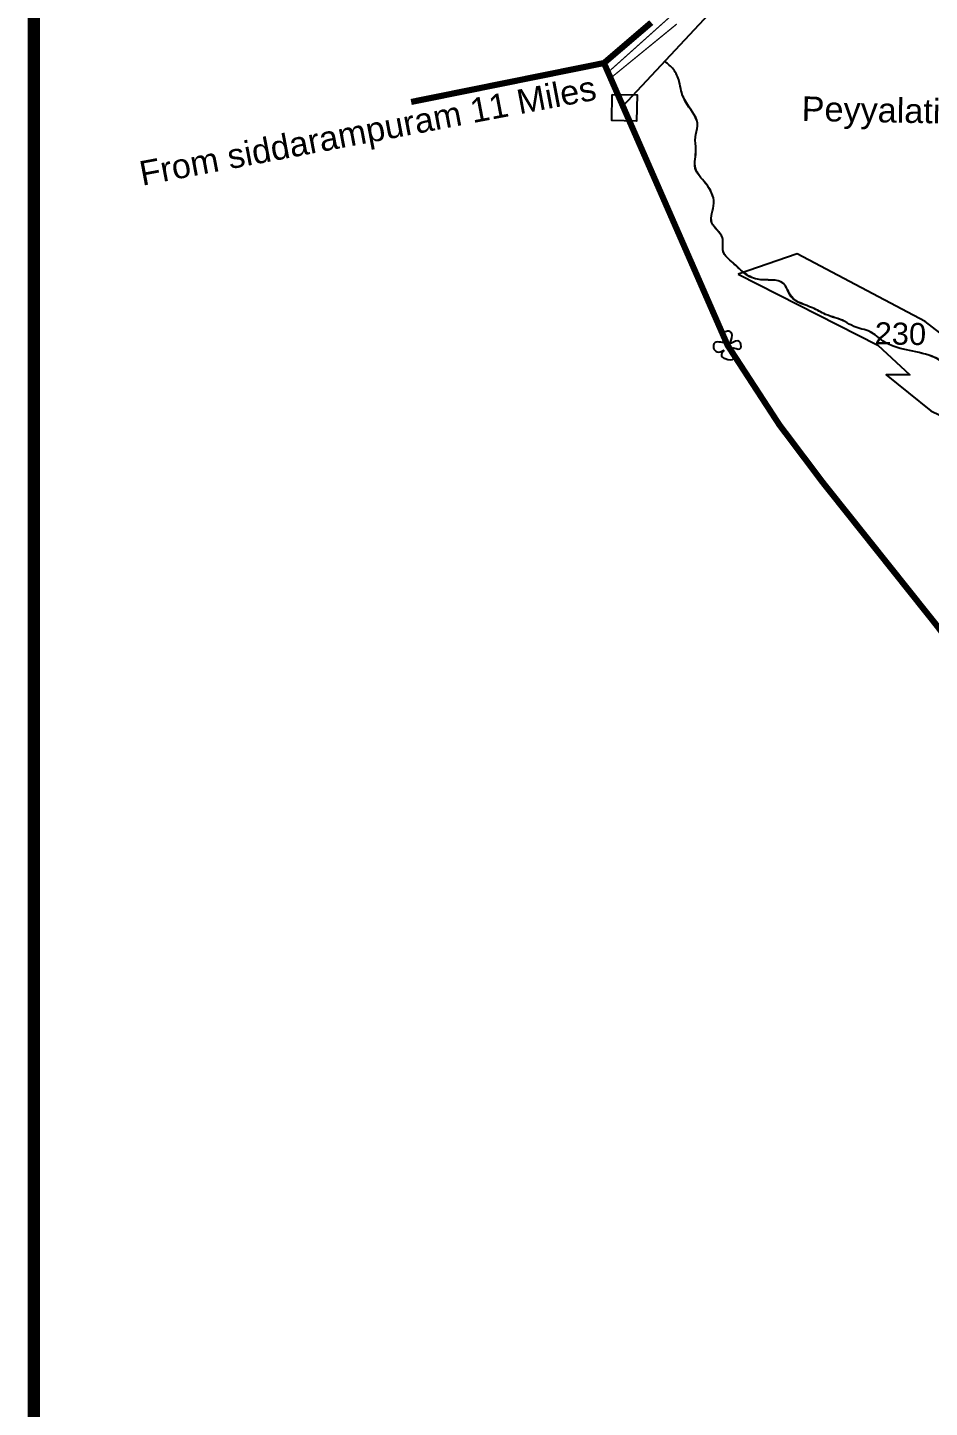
# Model space of a CAD drawing. Header units: feet. Extents: x 179896 to 184839, y 1575469 to 1580427.
# Drawn here: x 179896 to 180632, y 1576436 to 1577563 of the extents above; entities that cross this region are included whole.
import ezdxf
from ezdxf.enums import TextEntityAlignment as Align

# ---------------------------------------------------------------- set-up
doc = ezdxf.new("R2010")
doc.units = ezdxf.units.FT
doc.header["$LTSCALE"] = 15
doc.header["$MEASUREMENT"] = 0
doc.linetypes.add('HIDDEN2', pattern=[0.1875, 0.125, -0.0625])
for name, color, linetype in [('PAPER SIZE', 10, 'Continuous'), ('PLOT', 7, 'Continuous'), ('PLOT NO', 7, 'Continuous'), ('ROADS', 6, 'HIDDEN2'), ('TANKS-STREAM', 4, 'Continuous'), ('TEXT', 1, 'Continuous'), ('VILLAGE STONES', 240, 'Continuous')]:
    doc.layers.add(name, color=color, linetype=linetype)
doc.layers.add('VILLAGE BOUNDRY', color=5, linetype='HIDDEN2', lineweight=100)
doc.styles.get("Standard").update_dxf_attribs({"font": 'arial.ttf'})

msp = doc.modelspace()

# ---------------------------------------------------------------- linework, layer by layer
at = {"layer": 'PAPER SIZE', "color": 5, "const_width": 10}
msp.add_lwpolyline([(179900.8, 1580422.3), (184717.3, 1580422.3), (184717.3, 1575473.9), (179900.8, 1575473.9)], close=True, dxfattribs=at)
at = {"layer": 'PLOT', "lineweight": -2}
for points in [[(180382, 1577498.9), (180526.5, 1577653.9), (180647.6, 1577711.4), (180653.7, 1577735.9)], [(180382, 1577498.9), (180526.5, 1577653.9), (180647.6, 1577711.4), (180653.7, 1577735.9)], [(180476.1, 1577361.7), (180590.2, 1577303.7), (180616.4, 1577279.5), (180597.1, 1577279.6), (180633.5, 1577250), (180728.9, 1577204), (180743.5, 1577234.6), (180628.9, 1577323.1), (180524.2, 1577378.2), (180476.1, 1577361.7)], [(180476.1, 1577361.6), (180590.1, 1577303.7), (180616.4, 1577279.4), (180597, 1577279.5), (180633.4, 1577250), (180728.9, 1577204), (180743.4, 1577234.5), (180628.9, 1577323), (180524.2, 1577378.2), (180476.1, 1577361.6)]]:
    msp.add_lwpolyline(points, dxfattribs=at)
at = {"layer": 'ROADS', "lineweight": -2, "ltscale": 10, "const_width": 1}
for points in [[(180369.8, 1577526.6), (180465.5, 1577612.4)], [(180425.9, 1577566.1), (180371.9, 1577521.9)], [(180425.9, 1577566), (180371.9, 1577521.9)]]:
    msp.add_lwpolyline(points, dxfattribs=at)
at = {"layer": 'TANKS-STREAM', "lineweight": -2}
for points in [[(180737.7, 1577206.8), (180738, 1577215.8), (180733.1, 1577223.2), (180721.7, 1577230.3), (180713.8, 1577236.3), (180707.2, 1577242.5), (180695.6, 1577248.1), (180688.9, 1577254.4), (180678.2, 1577259.5), (180664, 1577267.8), (180650.2, 1577274.7), (180645.3, 1577286.9), (180634.3, 1577294.6), (180594.5, 1577307.1), (180583.8, 1577314.7), (180570.5, 1577319), (180563.2, 1577323.1), (180547.4, 1577328.9), (180536.8, 1577334.2), (180519.6, 1577343.4), (180513, 1577354.1), (180491.9, 1577357.5), (180480.5, 1577363.2), (180471.9, 1577371), (180463.8, 1577380.4), (180463.2, 1577391.5), (180454.6, 1577403.7), (180456.2, 1577419.6), (180449.5, 1577436), (180441.2, 1577448.4), (180441.6, 1577463.4), (180441.2, 1577473.7), (180443, 1577482.9), (180434.6, 1577500.4), (180429.6, 1577511.5), (180427.9, 1577519.3), (180423.2, 1577529), (180416.1, 1577535.6)], [(180737.6, 1577206.7), (180738, 1577215.8), (180733.1, 1577223.2), (180721.6, 1577230.3), (180713.8, 1577236.3), (180707.2, 1577242.4), (180695.6, 1577248), (180688.8, 1577254.3), (180678.1, 1577259.5), (180663.9, 1577267.7), (180650.2, 1577274.7), (180645.2, 1577286.8), (180634.3, 1577294.5), (180594.5, 1577307.1), (180583.8, 1577314.6), (180570.5, 1577319), (180563.2, 1577323), (180547.3, 1577328.9), (180536.8, 1577334.2), (180519.5, 1577343.3), (180513, 1577354.1), (180491.9, 1577357.5), (180480.4, 1577363.1), (180471.8, 1577371), (180463.8, 1577380.3), (180463.2, 1577391.4), (180454.6, 1577403.6), (180456.2, 1577419.6), (180449.5, 1577435.9), (180441.1, 1577448.4), (180441.6, 1577463.4), (180441.2, 1577473.6), (180443, 1577482.8), (180434.5, 1577500.4), (180429.6, 1577511.4), (180427.9, 1577519.2), (180423.2, 1577529), (180416.1, 1577535.5)]]:
    msp.add_spline(points, degree=3, dxfattribs=at)
at = {"layer": 'VILLAGE BOUNDRY', "lineweight": -2, "ltscale": 25, "const_width": 5.01}
for points in [[(181130.4, 1576428.7), (181126.9, 1576482.4), (180978.7, 1576612), (180858.5, 1576718.7), (180832.8, 1576826.6), (180791.6, 1576877.8), (180691, 1577005.9), (180638.1, 1577075), (180545.4, 1577191.3), (180509.7, 1577238.7), (180467.4, 1577303.7), (180382, 1577498.9), (180366.5, 1577534.2), (180405.1, 1577567.3)], [(181130.4, 1576428.7), (181126.9, 1576482.3), (180978.7, 1576611.9), (180858.5, 1576718.6), (180832.8, 1576826.6), (180791.6, 1576877.8), (180691, 1577005.9), (180638.1, 1577074.9), (180545.4, 1577191.3), (180509.7, 1577238.7), (180467.4, 1577303.7), (180382, 1577498.9), (180366.5, 1577534.2), (180405.1, 1577567.2)], [(180366.5, 1577534.2), (180209, 1577502.4)]]:
    msp.add_lwpolyline(points, dxfattribs=at)
at = {"layer": 'VILLAGE STONES', "lineweight": -2}
msp.add_lwpolyline([(180373.3, 1577508.6), (180393.6, 1577508.2), (180393.1, 1577486.8), (180372.9, 1577487.2)], close=True, dxfattribs=at)
msp.add_spline([(180464.3, 1577299.7), (180460.2, 1577298.1), (180456.3, 1577300.5), (180457.2, 1577305.8), (180465.2, 1577306.3), (180463.1, 1577313.1), (180465.5, 1577314.7), (180469.3, 1577314.8), (180471.2, 1577311.9), (180469.9, 1577305.2), (180475.7, 1577307.2), (180477.9, 1577305.6), (180477.4, 1577300.6), (180472.1, 1577301.4), (180472.6, 1577293.1), (180465.4, 1577292.7), (180462.5, 1577294.9), (180464.3, 1577299.7)], degree=3, dxfattribs=at)

# ---------------------------------------------------------------- texts
at = {"layer": 'PLOT NO', "lineweight": -2}
msp.add_text('From siddarampuram 11 Miles ', height=20, rotation=10.7355, dxfattribs=at).set_placement((179989.3, 1577433.9))
msp.add_text('230', height=18.02, rotation=358.9035, dxfattribs=at).set_placement((180608.6, 1577313.1), align=Align.MIDDLE_CENTER)
at = {"layer": 'TEXT', "color": 7, "lineweight": -2}
msp.add_text('Peyyalatimmanimoram Konda', height=20, rotation=358.9035, dxfattribs=at).set_placement((180527.8, 1577487))

doc.saveas('drawing.dxf')
